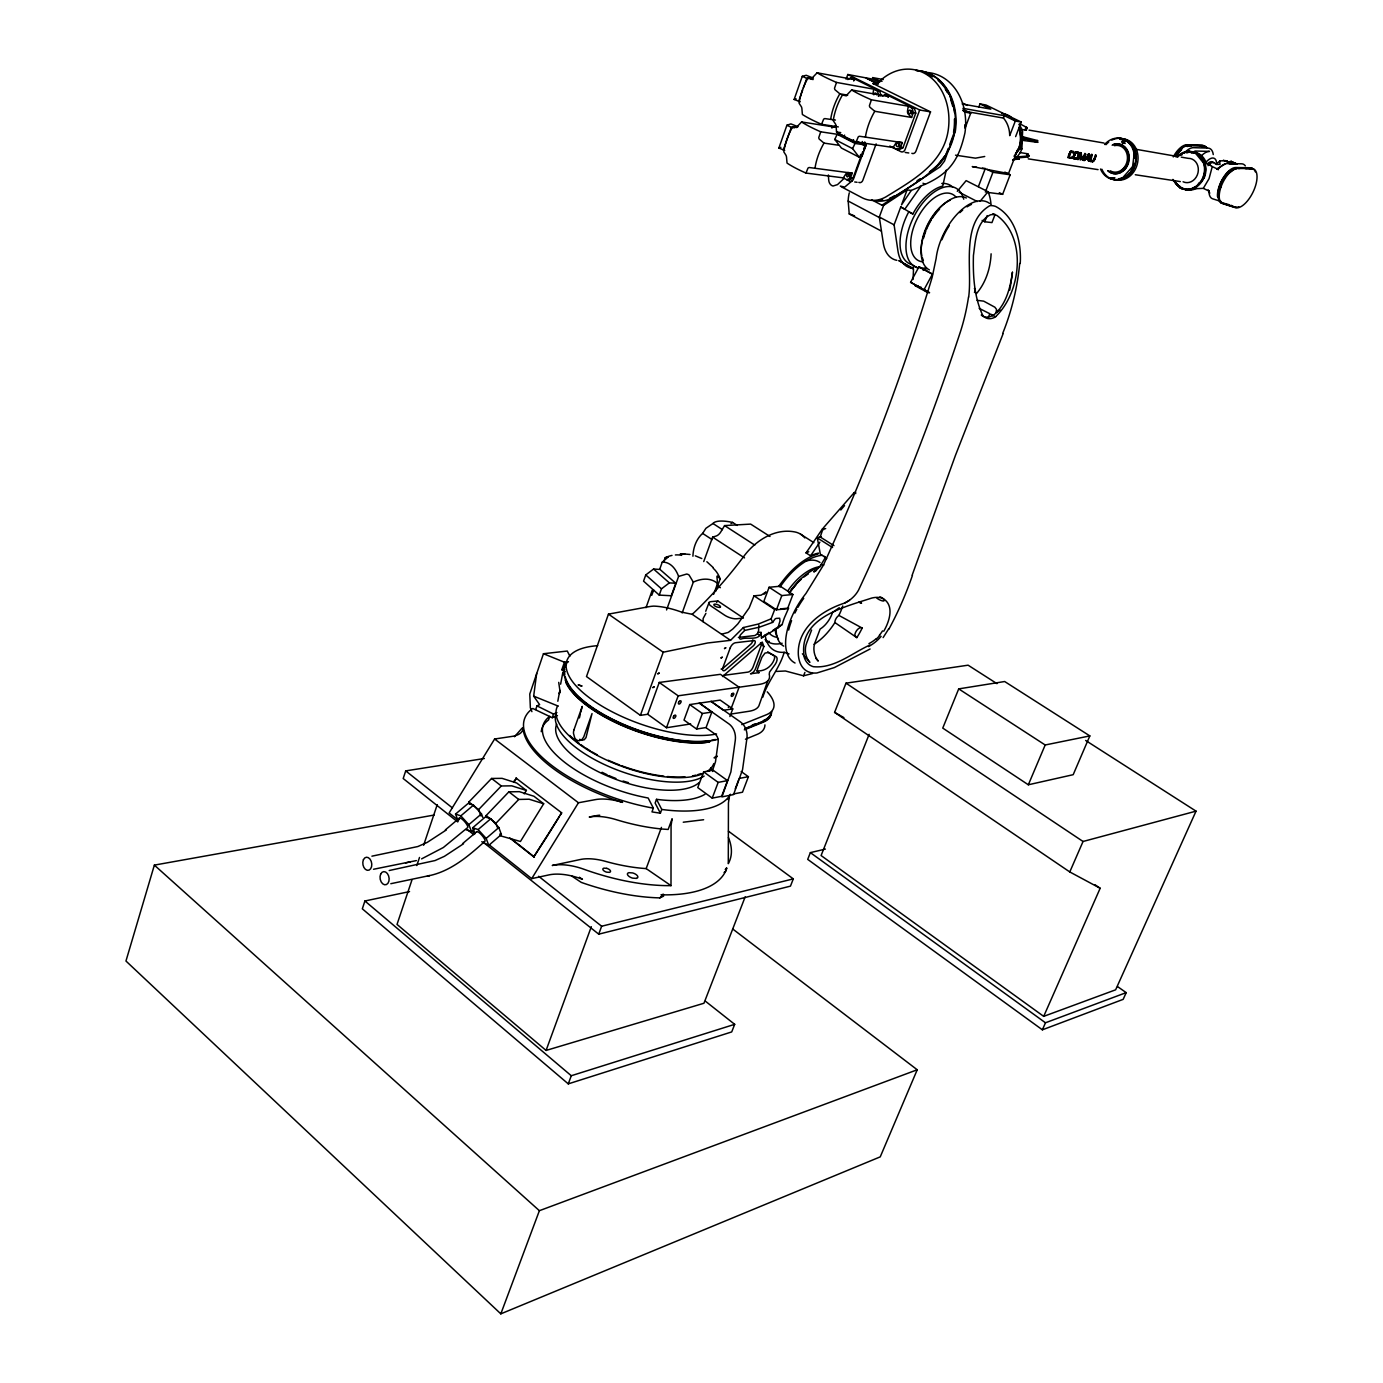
<?xml version="1.0" encoding="UTF-8"?>
<svg xmlns="http://www.w3.org/2000/svg" width="1383" height="1383" viewBox="0 0 1383 1383"><rect width="100%" height="100%" fill="white"/><g stroke="black" fill="none" stroke-linecap="round" stroke-linejoin="round"><path stroke-width="1.5" d="M1083.771 159.702L1085.897 154.308L1084.946 153.392A18.947 14.85 -26.9 0 1 1081.178 158.803L1081.057 158.734A19.051 12.412 58.1 0 0 1081.212 152.822L1080.002 152.579L1079.777 156.365L1077.737 158.751M1100.505 169.003A20.918 17.633 -78.2 0 0 1122.529 177.923L1132.573 166.6L1134.63 150.661A20.901 17.616 -78.2 0 0 1111.811 140.115M1013.082 160.255A22.595 18.463 -79.9 0 0 1021.899 148.932L1022.59 131.454A22.595 18.463 -79.9 0 0 1018.856 124.349M1092.501 160.877A19.362 9.145 -53.2 0 1 1091.982 160.826L1091.101 160.618A14.279 6.69 -52.3 0 1 1090.426 160.411L1090.617 159.65M913.074 279.452L913.506 269.218L898.829 260.609L913.333 268.423L913.454 265.64L918.277 268.233M1101.871 169.227A20.901 17.616 -78.2 0 0 1117.844 179.807A20.901 17.616 -78.2 0 0 1133.922 166.824L1134.077 163.419L1133.403 166.565A20.226 17.045 -78.2 0 1 1130.585 171.63M1134.63 150.661L1134.492 153.945L1134.095 150.937A20.226 17.045 -78.2 0 0 1132.642 147.532M1020.222 263.496C1021.657 242.699 1015.502 216.854 995.639 206.447A37.877 19.863 75.1 0 0 989.813 205.687C960.286 223.078 972.577 268.458 968.67 296.999M1226.859 160.843L1220.584 160.826L1219.65 161.154L1220.013 164.404L1216.072 164.439M991.11 253.815C990.453 268.146 985.923 282.512 976.519 293.542M535.722 709.531L536.984 705.883L539.629 704.656L533.665 696.15L536.673 673.435M1012.529 272.261C1010.23 287.526 1006.254 304.606 993.841 314.892A27.176 14.003 -62 0 1 981.239 315.03M873.001 93.819L873.693 89.134L836.508 82.427A43.53 5.895 20.6 0 1 817.128 72.798L812.668 77.448A3.336 1.677 -51.2 0 1 811.406 78.157L808.07 77.897A43.703 25.914 -64.9 0 0 799.115 103.241L801.431 106.837A3.354 1.314 82.1 0 1 801.881 108.427L802.382 114.478A43.288 6.587 20.5 0 0 821.554 124.297L838.305 126.908M908.251 106.197L907.525 110.934A3.89 3.094 -80.8 0 0 908.545 114.478L911.587 117.451L913.333 112.715A28.957 22.906 -81.3 0 0 911.95 108.03L908.251 106.197L871.411 99.801A43.91 6.016 20.7 0 1 851.651 89.964L847.122 94.666A3.371 1.746 -50.9 0 1 845.826 95.358L842.385 95.081A44.135 25.603 -64.6 0 0 833.24 120.615L835.626 124.263A3.388 1.366 82 0 1 836.075 125.87L836.542 131.973A43.668 6.725 20.6 0 0 856.112 141.982L858.221 136.934A3.388 2.852 46.5 0 1 859.552 136.26L902.304 142.622L900.558 147.341A28.957 22.906 -81.3 0 1 896.72 149.347L893.055 147.497L852.862 141.481L843.941 136.917L844.598 135.102M1094.973 158.959L1095.059 158.734A13.778 11.513 -78.7 0 0 1096.01 155.242L1092.829 160.791M557.816 701.25L559.302 693.211M560.616 684.187L562.829 672.484M1186.891 152.614A19.293 16.561 -76.7 0 1 1206.356 163.229L1212.269 166.582L1209.036 178.684L1203.296 188.347L1195.88 188.693A19.293 16.561 -76.7 0 1 1179.699 186.273M738.384 637.442L754.945 635.523L757.417 633.812L758.61 630.769A60.109 31.411 -56.8 0 1 758.904 625.272M946.249 170.144L942.739 186.065A44.256 24.064 -62.8 0 0 912.849 213.985L908.752 211.841A44.204 24.099 -62.9 0 0 912.763 264.81M1079.034 154.637L1079.172 153.409M1074.885 154.447L1073.969 156.711A3.924 1.02 -61.6 0 0 1073.692 157.23L1074.055 157.852M1074.401 156.089L1073.865 157.766A13.19 6.275 -53.2 0 0 1074.193 157.887A25.776 12.257 -52.9 0 0 1074.574 157.99A28.594 13.571 -52.6 0 0 1074.971 158.077L1075.749 158.198A12.914 6.189 -53.4 0 0 1076.164 158.25M1088.473 159.771C1087.626 163.004 1089.441 157.178 1085.517 159.252A17.823 14.158 -30.2 0 1 1084.289 160.445M579.391 717.95L580.341 714.112M580.808 712.193L582.226 706.402L573.962 729.844M976.623 167.222L972.249 166.6L1008.518 173.567L1017.905 149.191A26.312 21.454 -80 0 1 1014.033 156.279M434.158 815.036L154.36 865.118L125.957 961.029L500.819 1313.85L880.245 1156.862L917.223 1069.768L733.076 929.272M1073.934 154.326L1074.09 153.807A7.849 7.001 -63.6 0 0 1074.193 153.306L1073.606 151.681A13.467 7.071 -80.3 0 0 1072.707 151.404L1072.672 151.421A15.991 8.419 -80.4 0 1 1073.606 151.663L1073.813 154.256M692.918 556.225A30.461 23.338 85.6 0 1 702.616 533.406L705.918 528.306L712.971 523.5A30.357 9.543 20.1 0 1 732.575 522.411L737.295 525.436M484.344 758.506L405.703 770.884L403.196 778.525L457.756 821.951M409.541 891.586L364.905 900.99L362.329 908.821L568.275 1083.874L731.711 1031.925L734.684 1024.336L705.382 1001.171M821.554 124.297L823.594 119.266A3.354 2.801 47.8 0 1 824.873 118.592L835.418 120.062M796.867 127.53L792.632 126.89A43.236 25.62 -63.9 0 0 783.815 151.871L785.872 155.103A3.336 1.297 81.5 0 1 786.512 157.092L787.031 163.073A42.959 7.382 20.4 0 0 805.978 173.065L807.966 168.173A3.319 2.749 46.3 0 1 809.245 167.516L852.239 173.169L850.562 177.785A28.386 22.214 -82.8 0 1 846.845 179.721L849.318 180.049L853.034 178.096L861.229 155.57M412.013 879.761L397.025 924.414L546.078 1050.44L703.964 1003.245L745.16 896.875M416.784 865.551L419.516 857.443M423.613 845.255L437.235 804.664M569.865 656.147L567.272 651.047L543.45 653.727L529.775 694.024L530.363 707.819L531.919 711.657M833.966 545.663L820.205 536.984L823.317 527.943L854.193 492.607L855.766 492.348M564.904 671.602L561.826 669.735L564.437 662.215L568.465 661.748M704.967 794.291A90.241 36.874 19.4 0 1 656.51 799.322L661.765 809.453L660.383 813.204L651.981 811.907L653.364 808.139A109.741 44.844 19.4 0 1 547.841 762.31A109.741 44.844 19.4 0 1 532.732 708.459L552.266 717.725L553.546 714.077A90.241 36.874 19.4 0 1 556.9 712.591M777.073 609.263L774.705 609.505L771.092 618.858L758.42 624.027L743.38 627.536L730.535 640.329L692.14 614.294L681.542 612.116A39.658 14.089 19.7 0 0 653.675 606.117A39.951 16.769 16.4 0 0 648.454 606.791L608.451 614.121L586.496 676.564L640.398 715.357L647.711 714.268L666.485 727.735L690.653 723.949M1069.457 153.444L1070.407 151.404A1.729 0.899 -78.9 0 1 1070.701 151.266L1070.805 151.248A8.678 4.547 -79.9 0 1 1071.099 151.231A16.907 8.851 -79.8 0 1 1071.583 151.248L1071.79 151.248A24.842 13.052 -81.2 0 1 1072.067 151.3L1072.171 151.3A24.79 13.017 -80.6 0 0 1071.911 151.317A16.008 8.402 -80 0 0 1070.943 151.317M1074.435 153.686L1075.749 152.078A10.165 5.307 -79.8 0 1 1076.06 152.078A18.584 9.716 -80.1 0 1 1076.579 152.113L1078.204 152.372A12.741 6.673 -79.6 0 1 1078.636 152.476L1079.068 152.96M800.187 101.806L794.136 99.455L802.278 76.307L806.203 75.287L813.411 78.122M784.697 150.367L778.871 148.05L786.91 125.231L790.903 123.9L798.06 126.717M798.579 101.547L802.659 89.981M803.471 87.665L806.756 78.382L808.364 78.675M783.279 150.159L791.335 127.34L794.551 127.824M1072.223 152.407L1072.171 152.389A12.326 6.448 -76.1 0 1 1073.381 152.718L1073.208 152.666A13.156 6.898 -76.5 0 0 1072.292 152.389L1071.255 152.251A5.999 3.129 -75.4 0 0 1070.805 152.286L1070.062 154.032A11.185 3.959 -72 0 1 1069.82 154.55L1069.059 157.04A14.936 7.174 -54 0 0 1069.301 157.178M645.757 574.93L643.562 581.154L659.242 595.105L671.291 595.745L675.786 583.263L660.002 569.45L653.589 569.035L645.757 574.93L661.472 588.83L659.242 595.105M1070.044 153.617L1069.491 155.484M1075.075 154.36L1074.643 155.536M1074.937 154.308L1075.663 153.046A6.483 3.371 -75 0 1 1075.974 153.029A12.533 6.552 -76.3 0 1 1076.32 153.046L1077.685 153.306A10.373 5.411 -75.7 0 1 1078.187 153.409L1078.412 155.086A11.963 11.842 -71.5 0 1 1078.204 155.726L1077.979 155.899M646.017 607.673L652.223 590.247M659.726 569.226L662.232 562.189L668.283 556.9L665.188 557.729L663.892 561.325M651.756 595.347L653.675 589.988M767.755 680.885L759.336 704.552A43.461 16.268 20.2 0 1 748.981 711.277L731.935 713.905M846.102 79.263L847.796 74.509L865.499 77.794L877.773 83.844M666.554 609.955L678.604 576.434L686.659 574.049A4.927 4.495 11.6 0 1 689.097 575.051L693.315 582.122L682.165 612.928M640.398 715.357L663.218 652.223L707.629 642.991L730.535 640.329M852.862 141.481L853.518 139.666M647.711 714.268L659.242 682.459L720.422 674.316L739.11 687.213L730.812 709.375M866.086 145.077L855.04 143.434L852.602 148.621L859.206 157.195L860.295 155.657L862.128 155.916L866.086 145.077L861.108 142.535M703.74 561.567L712.608 537.123L716.031 536.068A6.88 3.872 -57 0 0 720.837 531.833L724.571 525.592L750.658 524.105L770.003 536.483M882.06 81.286L878.983 80.715L880.262 81.701M912.158 575.172L955.428 455.439L1003.055 333.839M878.395 96.326L878.689 95.548A28.697 22.439 -81.4 0 0 877.323 90.915L873.693 89.134M862.612 144.662L862.888 143.884A28.386 22.214 -82.8 0 0 862.301 141.533M860.52 154.706L861.868 153.997M862.301 152.822L862.733 151.629M863.597 149.26L864.461 146.892M863.269 152.182L853.467 179.099A3.786 2.973 -83.3 0 1 849.49 181.19L843.302 177.871L805.978 173.065M863.977 150.246L866.086 144.454M876.13 143.867L862.819 180.309A3.769 2.973 -83.2 0 1 858.843 182.366M546.078 1050.44L591.319 926.696M713.611 594.344L717.57 583.54L716.93 576.728A4.858 1.314 69.1 0 1 717.397 576.019L720.18 578.941L715.599 591.492M666.485 727.735L678.154 695.805L739.11 687.213M598.735 934.165L601.64 926.23L793.306 878.879L790.454 886.14L598.735 934.165L483.376 842.333M732.765 708.891L720.197 700.109L689.719 704.569L684.015 720.076L696.617 729.048L706.073 727.544L711.83 712.072L699.262 703.031L728.91 723.879A14.643 11.168 81.1 0 1 735.289 740.285L730.898 771.887L721.909 796.885L733.543 794.603L742.533 769.743L746.924 738.332A14.556 11.133 81.1 0 0 740.562 722.03L710.983 701.319L723.516 710.292L732.765 708.891L729.896 716.55M656.51 799.322L655.127 803.056L660.383 813.204M1074.677 153.478L1075.646 152.113A10.079 5.255 -79.8 0 1 1075.922 152.009A14.798 7.745 -80.6 0 1 1076.233 152.009M896.72 149.347L899.157 149.71L902.995 147.704L915.771 113.129L915.166 110.744L914.388 108.444L887.488 95.168L885.034 94.736L882.51 96.118M896.841 260.332A47.696 26.277 -62.9 0 1 883.288 243.01L879.311 217.01L883.599 205.41L907.092 189.903L911.259 190.439A80.975 26.087 -22.3 0 1 918.329 187.448L920.68 186.515L904.845 209.144L900.748 206.983L894.092 224.841L897.93 250.859A47.886 26.104 -62.9 0 0 913.333 268.423M911.846 153.306A3.838 3.06 -81.7 0 0 915.944 151.162L930.534 111.885L919.678 110L905.07 149.537A3.855 3.077 -81.9 0 1 900.955 151.698L889.839 146.045M1078.204 155.726L1078.066 155.674A11.963 11.842 -69.3 0 0 1078.273 155.086L1078.36 153.513M696.617 729.048L702.374 713.507L711.83 712.072M599.721 815.209A37.185 16.337 19.5 0 0 596.142 815.693L589.244 817.025A37.324 16.44 19.4 0 1 616.299 819.687A109.43 45.553 19.4 0 0 663.615 829.143L668.162 829.454L672.138 818.753L671.066 825.478L670.997 885.639L646.172 868.593L661.454 827.38M568.275 1083.874L571.283 1075.732L734.684 1024.336M764.125 594.223A294.251 174.31 -57.4 0 0 765.94 591.976L761.151 595.157L754.012 595.831L749.154 607.898L737.882 623.854A294.251 174.31 -57.4 0 1 732.765 629.058L728.201 632.446L721.598 634.209M907.092 189.903L901.543 204.84L911.259 190.439M769.104 587.256L763.814 601.467L776.451 609.817L787.567 608.658L792.908 594.5L780.254 586.236L769.104 587.256L781.81 595.572L792.908 594.5M500.819 1313.85L539.387 1210.695L917.223 1069.768M703.636 771.887L697.758 787.584L712.228 798.129L721.632 796.297L727.562 780.617L713.058 770.175L703.636 771.887L718.157 782.38L727.562 780.617M712.954 769.173L715.478 761.843L718.175 742.256A7.295 5.549 81.1 0 0 715.011 734.079L706.35 727.942M760.512 642.715L761.411 644.841L753.061 667.09A5.255 2.749 -55.6 0 1 748.03 672.103L723.637 675.371M948.237 148.448L945.263 156.365A53.816 42.821 -81.1 0 1 930.102 172.183M949.723 144.472L954.201 132.561A53.816 42.821 -81.1 0 0 955.083 119.215M776.451 609.817L781.81 595.572M722.531 676.546L762.258 642.075L763.883 646.501L755.516 668.767A5.255 2.749 -55.6 0 1 750.485 673.78L759.284 672.605A5.221 2.714 -55.7 0 1 757.711 668.473L761.947 657.202L765.041 653.053L768.326 652.569L775.517 656.337A6.932 3.596 -55.9 0 1 775.206 664.393L769.588 672.017L769.225 674.334A43.634 15.835 20.2 0 1 759.129 684.395L737.796 687.403M712.228 798.129L718.157 782.38M963.311 109.534L970.728 113.147L965.057 128.187A27.176 21.817 -80.7 0 0 964.833 124.781M978.715 107.304L979.994 103.915L985.958 105.004L1021.224 122.05L1015.623 136.623M728.149 799.651L729.446 796.21L728.443 802.901L728.288 863.666A131.61 57.066 19.3 0 0 728.443 837.562M735.255 788.829L738.539 780.15M1075.144 159.045L1072.81 157.904L1075.888 153.098M741.167 771.524L748.41 776.693L742.498 792.217L733.284 794.015M1015.329 121.013L1009.711 135.638A26.467 21.523 -80.2 0 0 1003.47 118.074L1004.386 115.705L1015.329 121.013L1021.224 122.05M978.403 186.601L985.318 168.484L982.431 168.069M705.728 611.269L708.788 603.282M811.596 630.043L806.6 643.164A15.956 12.585 82.8 0 0 809.712 662.25M985.353 192.081L992.925 172.305L1010.16 174.777L1002.623 194.346L987.289 192.341M982.12 220.416L984.765 221.764L987.116 215.644M1025.408 128.36L1025.892 127.098L1027.241 127.737L1026.255 130.261L1020.498 129.276M1012.702 159.737L1019.254 158.993L1019.219 157.005M988.361 317.364L989.796 313.716L979.147 308.34M869.146 734.304L821.087 855.541L1043.698 1016.367L1100.159 888.266L1069.785 871.947L834.606 712.383L845.998 683.167L968.1 665.188L996.953 683.651M825.409 849.076L810.369 852.62L807.707 859.379L1042.384 1029.816L1123.169 999.356L1126.194 992.631L1117.55 986.58M761.099 632.429L761.463 637.978L778.059 627.778A60.403 31.117 -56.8 0 1 780.064 620.95L779.649 618.218L776.382 618.408A3.509 1.85 -56.4 0 0 775.05 618.996L772.63 622.385L759.561 627.121L744.694 630.441L741.202 634.036A3.561 1.902 -55.9 0 0 739.49 637.459A3.561 1.902 -55.9 0 0 740.873 639.119C746.855 636.353 759.336 641.556 761.099 632.429L758.299 632.256M1073.986 155.345L1073.312 158.647M871.411 99.801L869.44 105.575A3.388 3.233 -31.8 0 0 869.89 107.2L874.782 111.28L911.587 117.451M836.508 82.427L834.554 88.149A3.354 3.198 -33.1 0 0 835.004 89.757L839.827 93.785L847.693 95.168M841.936 134.998L820.724 131.8L818.788 137.487A3.319 3.181 -34.4 0 0 819.22 139.078L824.009 143.106L838.133 145.163M1068.903 154.879L1069.042 154.965A10.355 2.818 -70.1 0 1 1068.731 155.76L1068.316 157.8M1078.619 156.348L1078.775 155.968A10.615 10.286 -47.1 0 0 1078.965 155.363L1079.189 152.994M1094.887 158.786L1094.921 158.665A13.778 11.496 -78.7 0 0 1095.872 155.173L1096.01 155.242M762.794 697.222C767.479 681.421 779.614 668.577 784.178 652.309A54.94 28.645 -56.8 0 1 765.162 635.004L761.463 637.978M1091.222 158.336L1091.308 158.129A13.813 11.513 -78.8 0 0 1092.242 154.637L1092.103 154.568M958.713 688.89L942.757 728.098L1028.33 784.783L1073.191 774.687L1089.839 735.912L1004.663 681.525L958.713 688.89L1045.185 744.988L1089.839 735.912M776.399 671.429L785.423 670.997L803.523 675.803L804.906 672.449M1028.33 784.783L1045.185 744.988M1069.993 152.337L1070.736 151.352M923.204 270.394L926.8 268.509M1090.91 158.699L1090.513 159.529M1094.247 159.131L1093.071 160.843M1069.785 871.947L1083.045 841.486L1196.036 811.147L1115.632 989.813L1043.698 1016.367M1068.61 155.57L1068.022 157.593M1091.066 158.717L1090.409 160.393M1094.748 159.114L1094.143 160.307A2.351 1.452 -53.9 0 1 1093.815 160.808L1092.847 161.569A2.645 1.21 -48.4 0 1 1092.518 161.707M1042.384 1029.816L1045.479 1022.78L1126.194 992.631M1078.55 156.521L1078.342 156.642A9.94 9.422 -46.4 0 1 1078.049 157.143A7.399 6.345 -51.7 0 1 1077.72 157.697L1076.631 158.872A2.68 1.245 -49 0 1 1076.13 159.01A8.989 4.132 -48.3 0 1 1075.715 159.097A25.015 11.427 -47.9 0 1 1075.473 158.976M1070.546 152.718L1070.943 152.337A6.241 3.25 -75 0 1 1071.427 152.32L1071.981 152.372M1089.355 154.153L1089.32 155A17.789 12.153 61 0 1 1088.646 161.154L1088.646 161.154A17.754 12.119 61 0 0 1089.355 154.153L1087.954 154.775M1094.731 159.512L1094.316 160.324A2.524 1.573 -53.8 0 1 1093.988 160.808L1092.864 161.655A2.628 1.193 -48.3 0 1 1092.397 161.638A15.334 7.019 -49 0 1 1092 161.69L1091.965 161.673M862.179 628.055L862.058 628.28A47.748 24.237 -56.8 0 1 856.82 637.632L854.832 635.333A5.532 2.766 -56.9 0 1 857.166 629.922A5.532 2.766 -56.9 0 1 861.315 627.761L862.179 628.055L838.876 615.418A5.497 2.783 -56.9 0 0 834.9 622.557A41.87 21.609 -56.8 0 1 814.068 644.288M1070.494 158.284L1070.286 158.215A13.035 5.999 -48.3 0 0 1071.082 158.267A2.662 1.227 -48.7 0 0 1071.427 158.181L1073.225 156.279L1071.998 156.97M1113.229 144.472A15.023 12.654 -78.2 0 1 1126.021 148.724A15.023 12.654 -78.2 0 1 1127.508 164.335L1125.053 169.262L1120.316 172.46A15.023 12.654 -78.2 0 1 1107.697 170.749M883.754 631.236C889.044 622.108 894.611 606.497 883.893 599.064A47.921 22.837 -53 0 0 871.688 598.078C842.645 607.569 797.386 618.184 804.301 657.582A47.748 24.237 -56.8 0 0 813.342 666.692C834.226 668.784 851.842 653.225 869.872 645.031M1073.139 156.435L1071.324 158.302A11.911 5.497 -48.3 0 1 1070.494 158.284M1220.912 187.189L1220.809 184.267C1223.955 176.367 1230.49 167.792 1239.929 168.398M916.67 285.676L910.602 282.305L918.969 266.798L932.488 274.059L924.069 289.617L929.601 292.677M1077.374 157.195L1076.596 158.129L1077.478 157.316M888.699 628.85L883.115 637.615M494.613 739.006L578.457 802.762L595.503 799.599A37.427 16.216 19.4 0 1 622.592 802.382A109.706 44.913 19.4 0 1 522.999 727.7A36.148 14.833 17.8 0 1 511.883 736.43L494.613 739.006L449.129 812.962L457.773 819.825M513.663 781.602L516.516 778.162L514.286 781.81M524.278 793.859L526.387 790.454L516.723 783.02L502.064 778.352L491.587 778.456L468.889 802.002L469.615 803.869M486.833 817.439L486.142 815.555L508.875 791.837L519.334 791.664L533.907 796.228L543.675 803.748L520.44 841.486L500.577 835.868L499.885 834.001L501.389 834.502L488.769 845.359L481.768 841.711M509.757 837.942L533.786 856.872L561.654 812.806L560.15 815.279M533.786 856.872L548.031 834.934M548.792 833.707L559.389 816.506M489.876 845.359L531.712 878.637L578.457 802.762M849.283 192.859A32.639 26.571 -67.5 0 0 848.177 201.036L849.231 213.95L881.317 231.065M853.674 80.975L854.521 79.644L850.943 77.88A28.697 22.439 -81.4 0 0 847.814 79.557M888.266 97.208L885.034 94.736M843.302 177.871L845.808 174.016A3.786 2.973 -83.3 0 1 848.626 172.564L852.239 173.169M893.055 147.497L895.648 143.538A3.855 3.06 -81.9 0 1 898.57 142.051L902.304 142.622M818.511 553.096A57.36 29.925 -56.8 0 0 810.576 555.793L806.047 552.906L822.487 528.842L825.686 528.634M810.576 555.793L819.877 542.171M816.454 570.418A47.16 24.445 -56.8 0 0 813.757 571.905A15.386 8.108 -57.4 0 0 816.506 569.882A15.904 8.384 -57.4 0 0 818.269 568.171A16.354 8.626 -57.4 0 0 821.139 564.61L825.409 557.435L820.344 554.22L817.318 537.901A80.024 41.68 -56.8 0 1 820.257 536.708M859.206 157.195L841.417 148.033L834.762 139.458L837.164 134.272L855.04 143.434M705.918 613.361L703.134 618.495L703.065 621.693M1177.676 157.109A19.31 16.579 -76.7 0 1 1183.295 152.96L1188.74 151.3L1195.932 152.822L1201.308 157.074A19.31 16.579 -76.7 0 1 1193.978 188.399L1192.008 188.399L1196.917 185.944L1199.441 182.608M778.543 586.444L782.087 581.863A57.36 29.907 -56.8 0 1 818.079 553.961M944.606 156.262L937.674 165.199L929.445 172.097M980.115 201.278L988.015 191.718L966.147 180.637L957.295 191.303M840.795 509.999L844.529 505.608M514.493 736.741L522.065 728.149M1120.316 172.46L1127.508 164.335M497.724 828.106L495.944 823.265L518.711 799.443L529.136 799.218L543.675 803.748M480.956 815.953L478.587 809.625L501.303 785.976L511.762 785.838L526.387 790.454M834.917 127.15L801.587 121.963L797.161 126.562A3.319 1.694 -51.7 0 1 795.916 127.236L792.632 126.89M1217.541 163.038L1219.65 161.154M844.114 178.355L837.493 184.63L832.998 186.031A7.14 5.601 -83.6 0 1 828.694 179.997L828.365 174.967M852.153 180.81L844.702 187.085L840.276 186.065M572.095 876.286L581.292 882.406A131.368 57.619 19.2 0 0 659.829 897.878L663.529 894.403L660.988 894.818A131.437 57.481 19.3 0 0 726.766 868.247A6.967 3.06 20.7 0 1 725.228 869.423M1027.811 153.79L1026.584 154.896L1027.863 157.022L1029.073 155.916L1027.811 153.79L1020.135 152.579M692.14 614.294L693.938 612.738A291.087 176.73 -57.4 0 0 743.501 556.761C755.066 540.909 774.739 527.857 795.087 531.988A56.807 30.426 -56.8 0 1 804.802 537.901M1196.917 185.944L1204.213 177.923A19.31 16.579 -76.7 0 0 1202.225 157.731A19.31 16.579 -76.7 0 0 1185.3 152.407M488.769 845.359L486.159 838.409L498.831 827.553L490.792 818.736L485.364 816.955L472.727 827.743L474.836 833.309M466.175 829.783L471.499 831.598L474.646 828.918M472.727 827.743L478.103 829.575L490.792 818.736M476.841 831.581L462.527 843.682M471.499 831.598L468.837 824.648L481.474 813.895L473.487 805.131L468.163 803.402L455.526 814.086L458.24 821.053M455.526 814.086L460.816 815.866L473.487 805.131M459.605 817.906L445.343 829.904M849.836 174.535L849.75 176.903M899.711 144.091L899.624 146.494M849.75 174.137L849.611 177.283M778.059 627.778L782.208 624.459A55.164 28.421 -56.8 0 1 784.489 617.544L788.656 608.071L780.773 608.883M730.985 523.621L732.575 522.411M1125.192 143.504L1123.29 142.587L1125.313 141.602M661.472 588.83L669.355 582.883L675.786 583.263M1000.03 309.896L996.037 312.644L996.573 309.464L994.861 307.199L983.693 301.148L977.072 300.318M839.274 607.707L832.428 612.634A17.46 8.972 -56.8 0 1 820.119 629.058L814.708 643.32A16.216 12.827 82.8 0 0 813.965 647.227A16.043 12.689 82.8 0 0 813.93 649.924A15.714 12.43 82.8 0 0 818.252 661.074L815.814 658.273M463.564 843.734L444.41 856.336L435.057 860.554L389.193 870.529M446.346 829.938L427.209 842.403L417.856 846.534L371.906 856.181M917.05 180.793L920.3 178.649M871.532 199.74L881.956 205.22L940.06 166.859L944.485 161.102L955.342 131.229A54.957 43.737 -81.1 0 0 916.514 70.55M919.833 186.359A76.653 24.79 -22.3 0 1 925.192 184.302C950.207 172.979 959.024 159.131 964.954 132.803A54.663 43.616 -81 0 0 926.247 72.452M995.725 316.517C1021.069 292.505 1027.292 237.841 996.884 215.437A32.881 17.478 78.2 0 0 990.418 214.832C975.897 221.799 975.43 241.506 973.425 255.492C972.906 275.545 974.064 296.723 982.639 315.134A27.09 14.504 -68.4 0 0 995.725 316.776M777.298 627.64L782.208 624.459M772.769 630.492L775.794 628.591M1228.363 172.443L1234.742 168.985L1226.773 174.742A18.688 8.488 -63.7 0 0 1218.821 198.115M812.513 673.521L803.523 675.803M1218.371 169.746L1216.867 168.847L1224.802 164.214M845.151 602.798L849.508 600.291M765.162 635.004L768.723 632.947M1191.385 153.081L1195.102 151.024L1209.503 151.387A18.861 8.747 -64 0 0 1201.101 156.141M870.097 648.99L834.398 667.557L816.886 672.985A54.404 27.625 -56.8 0 1 798.319 654.436C797.092 628.141 821.537 610.612 844.045 603.265A34.005 32.362 85.6 0 0 846.5 602.106A33.503 32.051 77.5 0 0 848.799 600.689A33.106 31.792 69.7 0 0 850.977 599.064A32.846 31.653 61.9 0 0 853.138 597.145A32.743 31.671 51.3 0 0 856.163 593.756A33.192 32.137 45.6 0 0 858.636 589.919C897.826 506.092 931.416 419.671 960.407 331.816A201.209 167.412 80.1 0 0 968.515 296.965M851.513 79.263L853.415 78.33L879.778 91.364L881.144 95.98L878.689 95.548M1237.336 168.156L1229.314 170.973A18.688 8.488 -63.7 0 0 1217.87 193.758L1218.06 197.51L1217.472 196.472A19.327 8.782 -63.7 0 1 1223.333 177.577A19.327 8.782 -63.7 0 1 1235.762 167.533L1249.955 167.758A21.385 9.612 -63.7 0 1 1252.739 168.709M1229.314 170.973L1235.538 168.121M659.829 897.878L663.546 896.184L663.062 894.369M717.241 756.536L714.077 757.849A85.953 33.918 19.5 0 0 716.895 755.896M745.454 739.214L757.192 734.373A58.968 22.508 20.2 0 0 764.937 724.882M744.78 728.616L763.865 720.906A60.645 22.785 20.2 0 0 771.731 711.605M746.198 728.53L762.828 721.788A59.953 22.56 20.2 0 0 770.348 714.51M744.313 729.844L763.399 722.116A60.645 22.819 20.2 0 0 771.282 712.487M752.248 725.038L755.032 723.914M741.789 724.606L766.165 714.838A60.696 22.664 20.2 0 0 767.237 691.828M421.59 858.878L443.338 847.52L467.402 827.777A6.379 1.66 49.3 0 0 463.789 820.672A6.379 1.66 49.3 0 0 459.415 819.583M1180.373 155.432L1182.171 154.758M778.871 148.05L780.894 147.307M794.136 99.455L796.124 98.867M912.261 111.003L911.172 112.351L912.192 113.613M920.94 287.059L919.315 287.474L922.547 289.237M1236.316 168.484L1233.342 169.193L1236.523 167.879L1250.716 168.104A21.385 9.612 -63.7 0 1 1255.366 171.855M1188.602 146.131L1187.115 146.477L1188.81 145.543L1203.245 145.958A21.125 9.871 -64 0 1 1206.875 147.704M416.369 860.589L373.514 869.267M405.53 862.94L410.215 861.886M531.712 878.637L548.913 874.903A37.41 17.46 19 0 1 580.341 878.533L582.433 879.277L579.356 877.254M1118.916 178.787L1124.379 177.612A20.209 17.045 -78.1 0 0 1130.084 173.186M390.819 883.702L429.473 875.577L427.433 876.027C449.994 871.93 468.111 856.388 484.655 841.504A6.414 1.677 49.1 0 0 481.924 835.332A6.414 1.677 49.1 0 0 476.374 832.047M739.196 778.422L748.41 776.693M1076.475 158.146L1076.527 158.146A11.617 5.515 -52.7 0 1 1075.836 158.198L1075.127 158.111A28.594 13.536 -52.3 0 1 1074.729 158.008A25.793 12.291 -53.3 0 1 1074.176 157.939M984.731 156.486L975.464 158.163L955.532 155.173M1036.057 140.841L1037.578 140.565L1037.682 142.328L1023.42 140.496M1172.94 179.41L1180.425 188.261L1186.649 189.678L1193.978 188.399M756.829 670.928C765.127 671.533 772.527 666.001 774.653 658.066L774.394 655.801L767.651 651.86M561.826 669.735L563.849 669.493M683.254 822.211L703.636 819.739M1029.073 155.916L1015.796 157.04L1014.552 158.146L1027.863 157.022M1014.655 158.699L1019.254 158.993M597.681 645.619L593.912 646.034A96.309 36.822 19.6 0 0 568.828 675.717A89.29 34.177 19.6 0 0 632.359 720.975A89.29 34.177 19.6 0 0 716.584 733.941M717.846 600.983L711.018 601.64A8.886 3.043 20 0 0 711.467 606.342L724.623 615.176A8.92 3.077 20.2 0 0 736.586 618.771L743.38 618.063L717.846 600.983A291.778 176.194 -57.4 0 1 716.55 602.366M1073.64 158.717L1074.833 158.993A18.446 8.471 -48.4 0 0 1075.939 159.097L1076.251 159.08M682.753 553.857L689.996 554.462M1111.085 177.819L1114.888 177.767M1174.167 181.259A19.31 16.579 -76.7 0 0 1176.034 184.146L1181.359 188.416L1183.26 188.399M1246.204 168.294L1251.719 168.588A21.402 9.612 -63.7 0 1 1254.087 189.782A21.402 9.612 -63.7 0 1 1235.382 207.657L1222.849 203.699A19.327 8.765 -63.7 0 1 1220.204 189.54A19.327 8.765 -63.7 0 1 1231.648 170.87M1247.017 168.501L1238.096 168.501M1245.201 168.622L1252.22 169.106L1249.731 168.346M1191.489 145.889L1187.859 145.785A18.446 8.713 -64 0 0 1175.118 156.452M1200.496 146.149L1204.818 146.978L1201.239 146.494M1021.657 138.974L1026.67 139.216L1022.383 136.658L1020.049 148.638L1015.537 153.945L1018.977 148.119A21.16 17.288 -80 0 0 1019.617 131.731M1076.441 152.026L1078.118 152.32A8.004 4.184 -80.9 0 1 1078.826 152.614L1078.636 152.51M1076.32 153.046L1076.389 153.046A10.839 5.67 -77.5 0 0 1075.888 153.046M1070.58 157.334L1070.079 157.264M984.765 221.764L991.957 222.594L995.086 214.469A39.191 20.641 -62.6 0 0 992.873 213.725M881.956 205.22L883.599 205.41M1091.066 161.534L1090.288 161.379M1092.069 160.808L1091.101 160.653A13.605 6.396 -52.8 0 1 1090.547 160.497M854.729 181.986L857.062 182.279M1076.527 153.064L1077.824 153.34M850.562 177.785L853.034 178.096M821.139 564.61L823.836 564.973M861.436 155.173L862.352 155.311M1028.243 158.855L1098.067 169.625M905.173 152.441L908.787 152.977M900.558 147.341L902.995 147.704M862.888 143.884L865.343 144.247L864.755 141.913M836.542 131.973L840.743 132.612M898.397 143.504L899.607 143.694A1.729 1.383 -81.8 0 0 899.469 146.892M1134.907 149.105L1174.288 155.951M1180.304 181.588L1135.287 174.742M1069.716 158.129L1069.457 158.094M1132.573 166.6L1133.922 166.824M1021.899 148.932L1020.049 148.638A22.612 18.48 -80 0 0 1019.185 127.34M1077.34 159.339L1078.083 159.512A13.899 11.565 -79 0 0 1080.572 153.755M1078.083 159.512L1077.962 159.443A13.899 11.565 -79 0 0 1080.434 153.703L1080.434 153.703A19.206 12.447 57.7 0 1 1080.123 159.788L1080.745 159.927A19.172 14.971 -26.1 0 0 1085.275 154.533L1085.361 154.55A13.865 11.548 -78.9 0 1 1082.889 160.272L1082.751 160.203A13.865 11.548 -78.9 0 0 1085.223 154.481L1085.361 154.55M1082.751 160.203L1084.428 160.514A17.823 14.141 -30.3 0 0 1085.62 159.304L1085.517 159.252M1088.68 158.855L1088.542 158.786A18.031 12.205 60.5 0 0 1088.663 155.034L1088.801 155.103A18.031 12.222 60.4 0 1 1088.68 158.855L1086.243 158.423A18.204 14.452 -29.5 0 0 1088.715 155.086M1090.686 161.5L1090.011 161.327A4.46 2.023 -48.7 0 1 1089.683 161.206L1089.994 159.27A13.64 10.009 -77 0 0 1090.202 158.526L1090.565 157.956A13.813 11.513 -78.8 0 0 1091.498 154.464L1092.242 154.637M1037.578 140.565L1022.383 136.658L1023.714 138.473L1037.682 142.328M1030.335 139.89L1034.156 140.513M1029.021 130.123L1104.014 143.037M1181.272 157.143L1188.187 158.336A12.257 10.528 -76.8 0 1 1198.024 172.668A12.257 10.528 -76.8 0 1 1183.087 181.778M913.333 112.715L915.771 113.129M842.385 95.081L846.586 95.807M911.95 108.03L914.388 108.444M1227.568 162.485A16.717 14.522 -75.7 0 1 1231.043 161.379L1237.266 164.093M851.651 89.964L888.699 96.533M966.337 111.522L1003.47 118.074M964.452 112.04L970.728 113.147M962.896 108.323L1004.386 115.705M962.17 103.967L990.798 109.136L979.994 103.915M808.07 77.897L812.305 78.658M809.971 78.969L813.169 79.54M877.323 90.915L879.778 91.364M850.943 77.88L853.415 78.33M817.128 72.798L854.521 79.644M883.253 79.557L872.552 77.569L878.983 80.715M1120.437 139.355L1125.987 140.496A20.209 17.045 -78.1 0 1 1131.329 144.679M1181.359 188.416L1186.649 189.678A19.327 16.596 -76.8 0 0 1203.642 163.125L1201.308 157.074L1194.998 152.649L1188.74 151.3A19.327 16.596 -76.8 0 0 1176.743 156.936M1069.543 157.195L1069.543 157.195A12.793 6.102 -53 0 1 1069.042 157.057L1069.266 156.02A13.381 8.367 -76.9 0 0 1069.457 155.449M1023.714 138.473L1026.67 139.216M1193.564 152.614L1188.74 151.3L1194.013 152.839A18.671 16.026 -76.7 0 0 1186.493 152.683M1225.269 203.629L1222.105 202.627A18.688 8.488 -63.7 0 1 1219.495 200.207M1226.081 203.768L1229.21 204.77M1230.784 205.254L1233.083 206.119M1221.085 201.486L1212.649 198.806A19.293 8.817 -63.8 0 1 1208.984 191.061L1208.12 189.99L1209.797 193.188M784.178 652.309L789.053 653.934M695.303 555.81L701.803 558.559M1183.71 188.624L1186.649 189.678M858.964 602.124L861.609 603.074A15.835 10.822 -0.3 0 0 859.223 602.348M963.156 110.208L965.109 111.262L963 110.657M1216.867 168.847L1217.991 169.279A19.293 8.817 -63.8 0 1 1227.274 163.557L1241.502 163.816A21.35 9.664 -63.8 0 1 1245.322 165.874M1206.356 163.229L1204.973 162.693L1210.592 165.32M802.278 76.307L806.756 78.382M543.45 653.727L564.437 662.215M533.665 696.15L558.213 706.108M786.91 125.231L791.335 127.34M1231.043 161.379L1236.851 164.093M1232.962 163.471L1234.673 164.266M1232.996 163.713L1225.407 160.584L1232.288 163.816M1223.454 160.151L1232.08 164.179M1212.269 166.582L1217.991 169.279M1203.296 188.347L1208.984 191.061M1095.267 155.086L1095.388 155.138A13.778 11.513 -78.8 0 1 1094.454 158.63M1091.498 154.464L1089.631 161.102M1088.352 153.945L1088.49 154.014A17.893 14.245 -30.7 0 1 1083.753 160.411L1083.753 160.411M1081.074 152.752L1081.195 153.669A19.085 12.43 58.1 0 1 1081.057 158.734M1024.924 129.622L1026.255 130.261M962.948 103.276L967.409 105.436M879.087 82.427L872.206 79.038L866.156 77.915L878.43 83.965M930.534 111.885L872.708 83.395A7.641 5.981 -80.4 0 0 878.775 82.098A55.182 43.824 -81.2 0 1 928.235 75.564A55.182 43.824 -81.2 0 1 948.237 130.071C943.586 163.056 913.368 179.963 887.644 195.816A37.842 29.925 -82.6 0 1 861.851 197.596L841.296 186.774M847.796 74.509L919.678 110M536.984 705.883L553.546 714.077M1004.836 172.114L1010.16 174.777M986.892 169.279L992.925 172.305M999.304 192.669L1002.623 194.346M836.058 126.285L835.47 125.974A28.386 22.214 -82.8 0 0 831.788 127.979M959.11 192.237L977.314 201.538M857.529 141.533L859.31 142.449M863.372 144.593L865.81 145.837L863.977 145.232M922.997 183.213L925.192 184.354M834.762 139.458L852.602 148.621M861.142 155.415L862.128 155.916M879.311 217.01L894.092 224.841M848.177 201.036L880.401 218.116M1019.841 123.778L1027.241 127.737M931.675 273.817L918.969 266.798M994.256 316.137L990.885 314.304L992.717 315.687M910.602 282.305L928.425 292.055M924.172 290.119L929.048 292.764M927.889 292.66L914.976 285.624A62.771 34.039 -62.8 0 0 918.139 285.676M834.606 712.383L843.907 717.621M900.748 206.983L912.849 213.985M854.193 492.607L855.766 493.558M822.487 528.842L823.732 529.62M817.318 537.901L832.549 547.53M876.684 597.784C877.375 599.375 886.866 603.507 883.547 598.995A48.025 23.978 -56.9 0 0 879.934 596.782M800.498 534.115L813.792 542.62M1085.638 740.458L1196.036 811.147M724.571 525.592L754.755 545.075M712.971 523.5L722.427 529.637M712.608 537.123L744.538 557.902M702.616 533.406L712.176 539.647M856.82 637.632L834.9 622.557M754.012 595.831L774.705 609.505M716.843 585.372L720.353 587.706M845.998 683.167L1083.045 841.486M757.417 633.812L759.889 635.471M761.411 644.841L763.883 646.501M1094.817 884.653L1100.159 888.266M608.451 614.121L663.218 652.223M659.242 682.459L678.154 695.805M689.719 704.569L702.374 713.507M810.369 852.62L1045.479 1022.78M728.409 831.166L793.306 878.879M1221.345 202.264L1220.307 201.486L1221.085 202.852L1234.379 207.173A21.385 9.612 -63.7 0 0 1238.788 206.741M515.894 777.972L561.654 812.806M706.869 561.74L713.161 567.514M491.587 778.456L501.303 785.976M508.875 791.837L518.711 799.443M468.889 802.002L478.587 809.625M486.142 815.555L495.944 823.265M511.883 839.308L534.408 857.045M405.703 770.884L452.448 807.931M538.644 876.286L601.64 926.23M472.277 831.373L475.199 833.69M467.333 829.575L473.712 834.658M364.905 900.99L571.283 1075.732M653.589 569.035L669.355 582.883M154.36 865.118L539.387 1210.695M478.103 829.575L486.159 838.409M460.816 815.866L468.837 824.648M802.382 653.761L809.746 662.198M1194.998 152.649L1203.642 163.125M1195.068 187.69L1195.88 188.693M1174.34 180.81L1180.425 188.261M565.319 662.543L563.728 667.142M653.364 808.139L648.16 798.008A90.241 36.874 19.4 0 1 562.224 760.339A90.241 36.874 19.4 0 1 549.777 716.359L548.515 720.007A90.189 36.978 19.4 0 0 541.237 731.659M743.38 627.536L744.694 630.441M771.092 618.858L772.63 622.385M481.474 813.895L482.771 817.388M498.831 827.553L501.389 834.502M564.35 675.423L563.538 671.896A96.205 37.082 19.6 0 1 566.511 664.047M558.715 682.372L560.219 692.658M1228.225 162.589A16.717 14.504 -75.7 0 1 1231.7 161.5M1232.443 164.058A15.576 13.536 -75.6 0 1 1234.812 163.28M1229.176 163.816A13.467 11.686 -75.8 0 1 1230.732 163.886M1207.999 165.666A10.286 4.754 -63.9 0 1 1215.259 163.816M1132.383 146.097A20.209 17.045 -78.1 0 1 1131.259 171.751M1120.299 139.026A20.226 17.045 -78.2 0 1 1130.654 144.575M1129.41 173.082A20.226 17.045 -78.2 0 1 1123.688 177.508M1122.097 178.2A20.226 17.045 -78.2 0 1 1118.761 179.047M1113.661 178.856A20.226 17.045 -78.2 0 1 1110.411 177.715M1119.296 138.438A20.883 17.616 -78.1 0 1 1135.841 162.831A20.883 17.616 -78.1 0 1 1110.843 178.442M1119.746 138.836A20.866 17.599 -78.1 0 1 1137.673 162.381A20.866 17.599 -78.1 0 1 1112.554 178.701M1197.816 154.654A18.671 16.026 -76.7 0 1 1203.625 162.33M1204.144 163.92A18.671 16.026 -76.7 0 1 1203.245 177.594L1200.997 182.4A18.671 16.026 -76.7 0 0 1204.074 162.416M1179.492 186.567A18.671 16.026 -76.7 0 1 1176.086 183.213M1114.387 145.664A13.502 11.375 -78.2 0 1 1127.266 160.445A13.502 11.375 -78.2 0 1 1110.221 170.8M1105.968 144.714A20.901 17.616 -78.2 0 1 1108.717 142.103M1104.602 144.489A20.918 17.633 -78.2 0 1 1124.12 139.458A20.918 17.633 -78.2 0 1 1134.337 158.336M1112.157 145.232A15.006 12.654 -78.2 0 1 1127.594 150.574A15.006 12.654 -78.2 0 1 1124.656 169.677A15.006 12.654 -78.2 0 1 1108.215 170.818M1069.958 152.251A5.031 1.072 -71.5 0 0 1069.699 152.977L1069.681 153.236A10.373 2.749 -71 0 1 1069.284 154.239M1068.8 154.74A10.442 2.749 -70 0 1 1068.523 155.397M1069.336 153.392A10.182 2.42 -70.9 0 1 1069.128 153.945M1078.481 156.711A9.94 9.474 -45.9 0 1 1078.221 157.247A7.382 6.414 -51.3 0 1 1077.927 157.8L1076.665 158.993A2.697 1.279 -49.7 0 1 1076.251 159.097M1092.466 161.794A16.095 7.382 -49.3 0 1 1092.103 161.759M1092.622 160.964A19.016 8.989 -53.4 0 1 1092.121 160.895M1205.527 162.762A14.245 6.587 -63.9 0 1 1216.591 163.661M1207.376 163.816A10.286 4.754 -63.9 0 1 1213.496 162.796M1173.251 156.919A19.085 9.007 -64 0 1 1187.081 144.731L1201.516 145.146A21.125 9.871 -64 0 1 1205.406 147.22M1175.602 155.034A19.085 9.007 -64 0 1 1188.066 145.198L1202.501 145.613A21.125 9.871 -64 0 1 1206.132 147.359M1235.918 206.983A21.385 9.612 -63.7 0 1 1233.636 206.828M1176.363 155.38A19.085 9.007 -64 0 1 1180.39 150.177L1181.756 149.433L1178.835 152.458A18.463 8.696 -64 0 0 1175.861 156.798M1184.09 153.323A19.12 8.989 -64 0 1 1193.408 147.687L1207.808 148.085A21.16 9.837 -64 0 1 1213.254 154.568M1198.283 154.74A18.671 16.026 -76.7 0 1 1201.723 158.094M1184.176 188.693A18.671 16.026 -76.7 0 0 1197.367 186.013L1194.445 188.468A19.31 16.579 -76.7 0 1 1174.634 181.329M1179.958 186.636A18.671 16.026 -76.7 0 1 1176.553 183.282M1221.829 203.215A19.327 8.782 -63.7 0 1 1220.809 184.267M815.002 168.259A43.616 25.326 -63.7 0 1 824.009 143.106M820.724 131.8A43.201 6.69 20.5 0 1 801.587 121.963M1001.586 113.492A26.294 21.454 -80 0 1 1010.887 116.881M1019.513 130.019A26.294 21.454 -80 0 1 1016.989 152.389M894.473 195.712A36.546 28.974 -82.6 0 1 889.546 198.305M882.752 200.016A36.546 28.974 -82.6 0 1 879.329 200.12M938.089 80.421A53.816 42.821 -81.1 0 1 948.928 94.442M949.827 96.291A53.816 42.821 -81.1 0 1 954.512 112.611M941.806 183.472A44.204 24.099 -62.9 0 1 952.576 186.982M988.015 191.718A60.783 32.622 -62.7 0 1 991.058 205.358M874.678 200.656A37.704 29.873 -82.6 0 0 894.213 196.628C919.868 180.827 950.052 164.024 954.702 131.126A54.974 43.737 -81.1 0 0 915.857 70.429M927.976 74.371A53.833 42.838 -81.1 0 1 932.782 76.878M945.367 89.325A53.833 42.838 -81.1 0 1 947.372 92.609M950.761 100.025A53.833 42.838 -81.1 0 1 952.645 106.111M954.426 119.094A53.833 42.838 -81.1 0 1 953.544 132.457M882.095 199.947A36.563 28.974 -82.6 0 1 878.672 200.034M918.658 267.991A44.273 24.03 -62.8 0 1 918.295 209.04A44.273 24.03 -62.8 0 1 963.726 199.204M925.469 267.87A44.273 24.03 -62.8 0 1 920.352 268.233M922.755 261.836A37.272 20.226 -62.8 0 1 917.43 218.324A37.272 20.226 -62.8 0 1 955.912 196.991M923.395 260.35A37.376 20.14 -62.8 0 1 922.271 257.411M921.856 255.786A37.376 20.14 -62.8 0 1 950.328 200.155M830.682 119.301A44.1 25.62 -64.6 0 1 839.827 93.785M873.849 94.805A1.729 1.366 -80.9 0 1 875.283 93.024A1.729 1.366 -80.9 0 1 876.58 94.718M865.43 136.986A44.533 25.292 -64.4 0 1 874.782 111.28M911.639 113.925A1.746 1.383 -80.8 0 1 911.777 110.709M849.231 213.95A31.999 1.314 26.4 0 1 854.556 215.904M923.619 238.083A36.252 19.535 -62.8 0 1 925.78 231.134M926.42 229.492A36.252 19.535 -62.8 0 1 931.208 220.001M932.142 218.497A36.252 19.535 -62.8 0 1 939.524 209.213M1012.356 272.244A192.98 144.887 -85.6 0 1 1009.728 290.119M974.393 288.494A4.581 2.403 -62 0 1 974.479 292.505M842.714 605.996A41.87 21.609 -56.8 0 1 838.876 615.418M882.527 630.873A42.026 31.878 -22.3 0 1 879.346 635.298M879.744 635.402A39.848 32.881 -12.2 0 1 876.442 638.894M795.052 663.027A54.196 27.816 -56.8 0 1 805.961 593.463L823.265 565.405A8235.679 4306.489 14 0 0 932.159 277.326L936.135 258.465A46.521 24.687 -62.7 0 1 957.866 213.38A46.521 24.687 -62.7 0 1 989.502 203.353M941.892 239.76A45.103 23.943 -62.7 0 1 949.222 225.654M959.819 212.671A45.103 23.943 -62.7 0 1 962.689 210.095M967.063 206.862A45.103 23.943 -62.7 0 1 971.471 204.39M788.673 630.078A52.018 26.692 -56.8 0 1 791.577 620.656M794.897 613.032A52.018 26.692 -56.8 0 1 796.833 609.246M797.87 607.379A52.018 26.692 -56.8 0 1 803.73 598.303M820.205 536.984A80.007 41.663 -56.8 0 1 821.243 536.604M929.376 269.892A40.418 21.748 -62.8 0 1 928.477 223.994A40.418 21.748 -62.8 0 1 966.354 197.994M912.434 575.414A325.074 215.281 88.3 0 1 888.906 629.109M881.109 636.37A40.574 35.197 -14.4 0 1 868.541 646.587M1019.703 263.462A193.101 146.563 -81.4 0 1 1002.623 333.58M783.712 646.138A46.192 23.995 -56.8 0 1 776.157 628.055M789.053 592.927A46.192 23.995 -56.8 0 1 818.2 567.704M876.269 638.635A37.393 32.915 0.1 0 1 868.939 643.631M789.434 592.823A41.749 21.713 -56.8 0 1 801.172 579.339M804.007 576.97A41.749 21.713 -56.8 0 1 808.364 573.91M715.426 739.473A88.495 34.091 19.5 0 1 711.242 740.337M709.393 740.631A88.495 34.091 19.5 0 1 627.069 725.85A88.495 34.091 19.5 0 1 567.307 682.147A95.513 36.771 19.6 0 1 565.18 676.494M564.817 674.697A95.513 36.771 19.6 0 1 564.627 671.256M564.195 672.518A95.496 36.805 19.6 0 1 564.696 669.286M769.38 716.238A59.953 22.526 20.2 0 1 763.295 720.578M713.784 763.572A83.291 33.382 19.5 0 1 707.007 771.524M703.238 773.529A83.291 33.382 19.5 0 1 606.186 759.855A83.291 33.382 19.5 0 1 557.695 705.849M560.305 690.48A85.953 33.918 19.5 0 0 559.233 693.574A92.609 36.511 19.6 0 1 559.942 690.757M573.98 729.861A7.295 4.979 85.5 0 0 573.478 733.353L574.74 737.934A7.295 5.497 87.4 0 0 579.079 740.735L581.724 739.87L583.712 737.053L592.028 713.559L585.994 737.64L584.214 739.749L581.707 740.164A7.278 5.134 78.2 0 1 579.719 739.283M710.81 768.187A82.081 33.071 19.4 0 1 709.358 771.074M704.12 776.07A82.081 33.071 19.4 0 1 612.064 767.911A82.081 33.071 19.4 0 1 555.793 714.302M700.904 773.564A82.15 32.933 19.5 0 1 697.879 774.601M696.168 775.085A82.15 32.933 19.5 0 1 692.468 775.88M684.965 776.814A82.15 32.933 19.5 0 1 667.436 776.537M663.857 776.157A82.15 32.933 19.5 0 1 621.624 765.733M619.705 765.006A82.15 32.933 19.5 0 1 608.295 760.27M597.352 754.859A82.15 32.933 19.5 0 1 592.201 751.989M590.541 751.004A82.15 32.933 19.5 0 1 585.735 747.996M584.093 746.924A82.15 32.933 19.5 0 1 580.946 744.728M579.425 743.622A82.15 32.933 19.5 0 1 576.123 741.081M574.567 739.801A82.15 32.933 19.5 0 1 569.727 735.445M662.232 562.189A31.152 19.068 -86.8 0 1 678.604 576.434M693.315 582.122A31.204 21.921 -48.4 0 1 717.57 583.54M665.188 557.729A30.754 21.955 -48.3 0 1 672.017 555.413M675.371 554.946A30.754 21.955 -48.3 0 1 681.663 555.361M713.213 568.292A30.703 19.172 -86.8 0 1 720.18 578.941M728.253 707.232A1.832 0.951 -54.9 0 1 728.513 707.508M567.652 661.921A96.222 37.047 19.6 0 0 566.632 682.026A89.221 34.368 19.5 0 0 633.103 728.547A89.221 34.368 19.5 0 0 718.036 739.248M806.047 552.906A57.273 29.994 -56.8 0 1 808.761 551.765M769.415 641.366A54.68 28.887 -56.8 0 1 766.009 641.539M752.75 639.897A3.527 1.867 -55.9 0 1 750.762 644.236L723.119 668.179A3.561 1.884 -55.3 0 1 721.079 669.044M779.995 587.101A54.94 28.645 -56.8 0 1 822.194 555.292M778.473 638.998A43.824 22.819 -56.8 0 1 775.068 629.196M787.619 591.111A43.824 22.819 -56.8 0 1 820.655 566.581M791.024 590.835A38.966 20.278 -56.8 0 1 795.83 584.974M776.243 637.183A43.703 22.941 -56.8 0 1 768.602 632.394M805.165 561.325A43.703 22.941 -56.8 0 1 819.998 562.501M824.095 556.277A51.171 26.847 -56.8 0 1 826.688 558.68M782.156 643.251A51.171 26.847 -56.8 0 1 765.076 639.499M726.507 867.694A131.368 57.619 19.2 0 1 725.626 871.204A6.967 3.06 20.7 0 1 724.087 872.396M670.997 885.639A131.61 57.066 19.3 0 1 583.712 869.181A37.479 17.339 19 0 0 552.266 865.481L580.359 859.5A36.943 16.89 19.4 0 1 605.581 861.384A101.72 44.083 19.3 0 0 646.172 868.593M730.431 794.257A109.741 44.844 19.4 0 1 661.765 809.453M711.139 767.945A90.241 36.874 19.4 0 1 712.764 771.489M552.266 717.725A90.189 36.978 19.4 0 1 557.47 715.564M628.487 782.64A57.446 23.546 19.4 0 1 623.076 781.015M615.902 778.473A57.446 23.546 19.4 0 1 608.866 775.552M607.154 774.757A57.446 23.546 19.4 0 1 602.089 772.267M699.245 782.519A77.88 31.705 19.4 0 1 610.543 777.263A77.88 31.705 19.4 0 1 556.675 724.156M1015.831 120.131L1012.529 118.869L1015.831 120.131M846.5 174.742C846.984 181.138 851.115 171.025 846.5 174.742M652.88 687.576L654.124 686.867L652.88 687.576M657.859 673.798L659.103 673.089L657.859 673.798M1122.045 141.827C1122.598 147.013 1125.987 138.819 1122.045 141.827M721.062 657.928L722.237 657.236L721.062 657.928M724.536 648.541L725.712 647.849L724.536 648.541M988.672 106.992L985.388 105.748L988.672 106.992M730.241 647.849L722.79 667.937A3.561 1.884 -55.4 0 0 723.05 670.565A3.561 1.884 -55.4 0 0 725.591 669.873L753.234 645.913A3.527 1.867 -55.9 0 0 755.239 642.386A3.527 1.867 -55.9 0 0 753.908 640.571L735.393 642.749A5.342 2.852 -55.7 0 0 730.241 647.849M581.811 685.985L578.319 684.965L581.811 685.985M679.295 701.388L678.517 702.581A1.884 1.003 -54.5 0 0 678.725 703.982A1.884 1.003 -54.5 0 0 680.211 703.428L680.972 702.236A1.884 1.003 -54.5 0 0 680.764 700.835A1.884 1.003 -54.5 0 0 679.295 701.388M674.022 715.737L673.262 716.93A1.884 1.003 -54.3 0 0 673.469 718.313A1.884 1.003 -54.3 0 0 674.956 717.742L675.717 716.567A1.884 1.003 -54.3 0 0 675.509 715.184A1.884 1.003 -54.3 0 0 674.022 715.737M732.091 693.782L731.33 694.94A1.832 0.951 -55.1 0 0 731.503 696.306A1.832 0.951 -55.1 0 0 732.921 695.77L733.664 694.612A1.832 0.951 -55.1 0 0 733.491 693.246A1.832 0.951 -55.1 0 0 732.091 693.782M709.721 741.72L705.053 742.74A89.204 34.402 19.5 0 1 566.183 683.288L565.388 679.883A88.477 34.126 19.5 0 0 620.5 724.502A88.477 34.126 19.5 0 0 705.019 742.325L709.721 741.72M683.738 553.857L680.246 553.978L684.741 553.84L683.738 553.857M636.353 878.395L632.619 878.136A5.48 2.472 19.7 0 1 627.813 875.197A5.48 2.472 19.7 0 1 628.919 872.673L632.653 872.932A5.48 2.472 19.7 0 1 637.459 875.871A5.48 2.472 19.7 0 1 636.353 878.395M606.757 868.351L603.991 868.144A4.028 1.832 19.4 0 0 603.126 869.993A4.028 1.832 19.4 0 0 606.653 872.154L609.419 872.345A4.028 1.832 19.4 0 0 610.266 870.512A4.028 1.832 19.4 0 0 606.757 868.351M719.661 607.431L717.362 607.12A3.561 1.227 20 0 1 713.905 604.457A3.561 1.227 20 0 1 718.745 605.132A3.561 1.227 20 0 1 719.661 607.431M911.12 111.21L910.394 110.26A1.746 1.383 -80.8 0 0 908.424 111.695A1.746 1.383 -80.8 0 0 909.91 113.613A1.746 1.383 -80.8 0 0 911.12 111.21M898.933 144.247L898.224 143.313A1.729 1.383 -81.8 0 0 896.27 144.714A1.729 1.383 -81.8 0 0 897.74 146.633A1.729 1.383 -81.8 0 0 898.933 144.247M380.671 874.091A6.656 4.495 80.4 0 0 384.509 884.74A6.656 4.495 80.4 0 0 388.588 875.802A6.656 4.495 80.4 0 0 380.671 874.091M363.418 859.707A6.621 4.443 80.7 0 0 367.221 870.287A6.621 4.443 80.7 0 0 371.232 861.367A6.621 4.443 80.7 0 0 363.418 859.707"/></g></svg>
